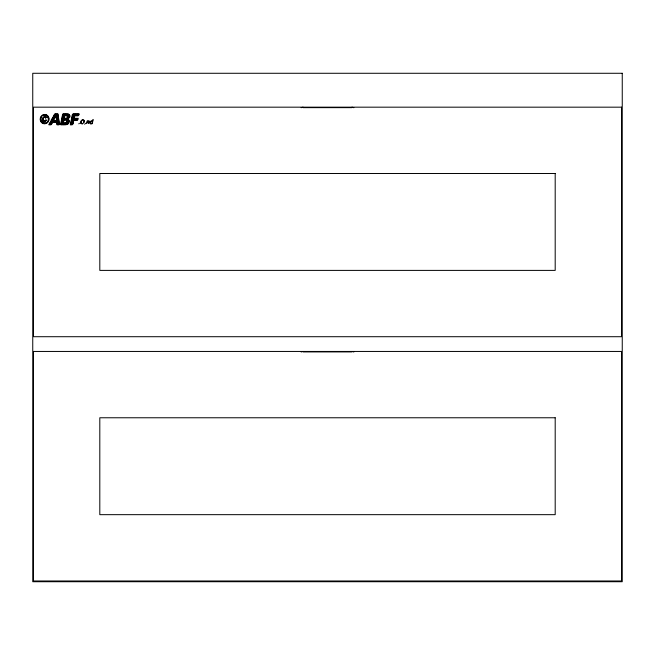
<?xml version="1.0" encoding="UTF-8"?>
<svg xmlns="http://www.w3.org/2000/svg" width="655" height="655" viewBox="0 0 655 655"><rect width="100%" height="100%" fill="white"/><g stroke="black" fill="none" stroke-linecap="round" stroke-linejoin="round"><path stroke-width="0.98" d="M92.584 120.07L93.19 119.439M83.774 120.749L84.233 120.274M90.595 123.942L90.996 123.525M87.876 121.011L86.869 122.018M47.995 117.663L48.609 117.04M43.197 115.567L44.311 114.445M88.269 121.257L88.736 120.782M44.712 115.296L45.498 114.51M70.265 124.859L73.638 121.462M61.464 124.859L63.486 122.837M83.103 120.152L83.521 119.734M40.798 116.705L42.534 114.969M40.34 117.785L43.582 114.551M40.184 118.571L41.371 117.384M44.041 115.337L44.933 114.453M40.192 119.816L40.946 119.063M40.291 120.34L40.987 119.644M42.297 118.334L44.163 116.467M45.285 115.354L45.973 114.658M40.438 120.823L41.093 120.168M42.215 119.046L44.777 116.475M45.768 115.493L46.431 114.83M40.635 121.249L41.24 120.643M42.239 119.644L43.582 118.301M44.532 117.351L45.318 116.565M46.21 115.681L46.833 115.051M40.847 121.666L41.453 121.052M42.338 120.168L43.5 119.005M44.998 117.515L45.735 116.778M46.611 115.902L47.217 115.305M41.109 122.026L41.699 121.437M42.51 120.626L43.533 119.603M45.269 117.867L46.071 117.065M46.947 116.189L47.553 115.591M41.388 122.379L41.977 121.789M42.755 121.011L43.648 120.111M45.563 118.203L46.333 117.433M47.266 116.5L47.864 115.902M41.707 122.681L42.305 122.084M43.058 121.331L43.869 120.52M47.545 116.852L48.142 116.254M42.043 122.976L42.649 122.37M43.435 121.576L44.245 120.774M47.782 117.237L48.396 116.623M42.428 123.214L43.05 122.591M45.252 120.397L45.744 119.906M42.821 123.443L43.492 122.78M44.45 121.822L46.366 119.906M48.134 118.137L48.797 117.482M43.279 123.615L43.975 122.919M45.162 121.74L46.521 120.381M48.224 118.67L48.928 117.966M43.762 123.762L44.548 122.976M48.257 119.267L49.019 118.506M44.327 123.82L45.228 122.919M48.183 119.963L49.076 119.079M44.966 123.811L46.186 122.591M47.848 120.929L49.027 119.759M54.177 114.609L54.979 113.806M45.727 123.672L48.863 120.536M53.423 115.984L55.601 113.806M46.833 123.189L48.421 121.609M52.678 117.36L56.232 113.806M51.925 118.735L56.862 113.806M51.172 120.111L57.484 113.806M50.419 121.494L58.008 113.904M49.665 122.87L55.364 117.18M56.035 116.508L58.09 114.453M48.92 124.245L54.717 118.449M56.101 117.073L58.172 114.993M48.928 124.859L54.07 119.726M56.158 117.63L58.254 115.542M49.559 124.859L54.005 120.422M56.224 118.195L58.336 116.091M50.181 124.859L54.627 120.422M56.289 118.76L58.418 116.631M50.812 124.859L52.13 123.541M53.17 122.501L55.257 120.422M56.346 119.325L58.5 117.18M53.792 122.501L55.88 120.422M56.412 119.89L58.582 117.72M54.422 122.501L58.663 118.268M62.503 114.428L63.126 113.806M55.053 122.501L58.745 118.817M62.356 115.206L63.756 113.806M55.675 122.501L58.819 119.357M62.2 115.984L64.378 113.806M56.305 122.501L58.901 119.906M62.045 116.762L65.009 113.806M56.698 122.739L58.983 120.446M61.897 117.54L65.631 113.806M56.756 123.304L59.065 120.995M61.742 118.326L66.261 113.806M56.821 123.861L59.146 121.535M61.586 119.104L64.853 115.845M64.992 115.698L66.867 113.823M56.887 124.425L59.228 122.084M61.431 119.881L64.706 116.615M65.623 115.698L67.465 113.855M57.075 124.859L59.31 122.632M61.283 120.659L64.558 117.384M66.229 115.714L68.022 113.921M57.706 124.859L59.392 123.173M61.128 121.437L64.411 118.162M66.728 115.845L68.521 114.052M58.328 124.859L59.474 123.721M60.972 122.223L64.968 118.236M67.08 116.115L68.931 114.273M58.958 124.859L59.556 124.262M60.817 123.001L65.623 118.203M67.285 116.541L69.291 114.535M60.669 123.779L63.944 120.504M64.395 120.053L66.425 118.023M67.244 117.204L69.577 114.879M60.514 124.556L63.789 121.29M65.025 120.053L69.79 115.288M60.841 124.859L63.633 122.067M65.615 120.086L69.938 115.771M66.114 120.217L69.987 116.344M62.094 124.859L64.116 122.837M66.466 120.487L69.872 117.081M72.263 114.699L73.155 113.806M62.716 124.859L64.747 122.829M66.663 120.921L68.186 119.39M72.107 115.476L73.786 113.806M63.347 124.859L65.459 122.747M66.654 121.552L68.538 119.668M71.96 116.254L74.408 113.806M63.969 124.859L68.865 119.971M71.804 117.032L75.038 113.806M64.599 124.859L69.094 120.364M71.649 117.818L75.661 113.806M65.254 124.835L69.25 120.839M71.493 118.596L76.291 113.806M65.918 124.794L69.332 121.38M71.346 119.374L74.703 116.017M74.858 115.861L76.913 113.806M66.663 124.671L69.258 122.084M71.19 120.152L74.555 116.795M75.489 115.861L77.544 113.806M67.735 124.229L68.84 123.132M71.035 120.929L74.408 117.564M76.111 115.861L78.166 113.806M70.879 121.715L74.351 118.244M76.741 115.861L78.796 113.806M70.732 122.493L74.981 118.244M77.364 115.861L79.222 114.003M70.576 123.271L75.603 118.244M77.994 115.861L79.067 114.789M70.421 124.049L73.794 120.684M74.162 120.315L76.234 118.244M74.785 120.315L76.856 118.244M70.863 124.859L73.491 122.239M75.415 120.315L77.486 118.244M71.493 124.859L73.344 123.017M76.037 120.315L78.109 118.244M72.124 124.859L73.188 123.787M76.668 120.315L78.092 118.891M77.29 120.315L77.945 119.668M80.86 121.142L82.235 119.759M78.788 123.836L79.443 123.255M80.622 122.002L81.466 121.159M82.424 120.201L82.972 119.66M80.688 123.189L81.204 122.673M80.925 123.574L81.351 123.148M83.815 121.314L84.389 120.741M81.793 123.959L82.268 123.484M83.701 122.051L84.413 121.339M82.44 123.942L84.29 122.092M86.714 122.804L87.467 122.051M86.558 123.59L87.23 122.919M88.752 121.396L89.162 120.987M88.777 121.994L89.35 121.421M88.63 122.772L89.301 122.1M88.466 123.558L89.145 122.878M90.234 121.797L91.209 120.815M90.005 122.641L90.758 121.895M91.405 121.241L91.839 120.815M90.022 123.255L90.562 122.722M92.429 120.847L93.1 120.184M90.21 123.697L90.627 123.279M92.24 121.666L92.944 120.962M92.068 122.46L92.781 121.748M91.242 123.91L92.625 122.534M43.893 121.748L44.867 120.782M84.659 124.229L85.625 123.279M91.888 123.885L92.47 123.312M80.59 122.665L81.212 122.059M40.135 119.243L41.011 118.391M87.033 121.232L87.459 120.815M301.136 107.698L303.077 107.174M301.136 351.972L303.077 351.448M303.159 107.641L351.841 107.641M303.159 351.915L351.841 351.915M351.923 107.174L353.864 107.698M351.923 351.448L353.864 351.972M622.25 73.278L32.75 73.278L32.75 581.722L622.25 581.722L622.25 73.278M621.513 107.174L33.487 107.174L33.487 336.711L621.513 336.711L621.513 107.174M555.194 173.493L99.806 173.493L99.806 270.392L555.194 270.392L555.194 173.493M621.513 351.448L33.487 351.448L33.487 580.985L621.513 580.985L621.513 351.448M555.194 417.767L99.806 417.767L99.806 514.666L555.194 514.666L555.194 417.767"/></g></svg>
